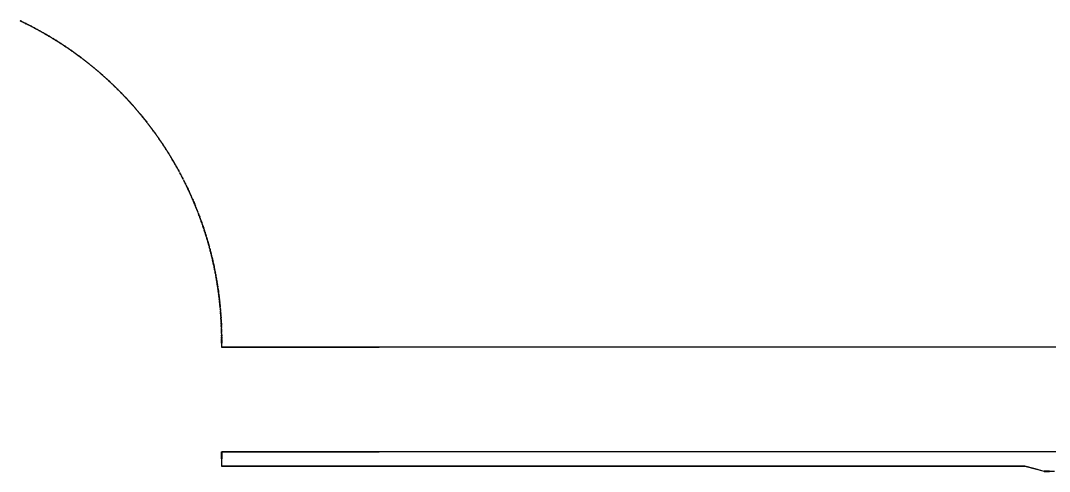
# Model space of a CAD drawing. Header units: metres. Extents: x 2 to 41.4, y 0.9 to 39.
# Drawn here: x 20.169 to 25.089, y 22.504 to 24.661 of the extents above; entities that cross this region are included whole.
import ezdxf

# ---------------------------------------------------------------- set-up
doc = ezdxf.new("R2010")
doc.units = ezdxf.units.M
doc.layers.add('BSA_MATERIAL_SECTION', color=7, linetype='Continuous')

msp = doc.modelspace()

# ---------------------------------------------------------------- linework, layer by layer
at = {"layer": 'BSA_MATERIAL_SECTION'}
for p, q in [((20.1654, 24.6615), (20.1691, 24.6597)), ((20.1687, 24.659), (20.1724, 24.6572)), ((20.1728, 24.6579), (20.1691, 24.6597)), ((20.1724, 24.6572), (20.1761, 24.6554)), ((20.1728, 24.6579), (20.1765, 24.6562)), ((20.1798, 24.6537), (20.1761, 24.6554)), ((20.1802, 24.6544), (20.1765, 24.6562)), ((20.1835, 24.6519), (20.1798, 24.6537)), ((20.1839, 24.6526), (20.1802, 24.6544)), ((20.1835, 24.6519), (20.1872, 24.6501)), ((20.1839, 24.6526), (20.1875, 24.6508)), ((20.1909, 24.6482), (20.1872, 24.6501)), ((20.1875, 24.6508), (20.1912, 24.6489)), ((20.1909, 24.6482), (20.1946, 24.6464)), ((20.1949, 24.6471), (20.1912, 24.6489)), ((20.1982, 24.6446), (20.1946, 24.6464)), ((20.1949, 24.6471), (20.1986, 24.6453)), ((20.1982, 24.6446), (20.2019, 24.6427)), ((20.2022, 24.6434), (20.1986, 24.6453)), ((20.2055, 24.6409), (20.2019, 24.6427)), ((20.2059, 24.6416), (20.2022, 24.6434)), ((20.2055, 24.6409), (20.2092, 24.639)), ((20.2059, 24.6416), (20.2096, 24.6397)), ((20.2092, 24.639), (20.2129, 24.6371)), ((20.2096, 24.6397), (20.2132, 24.6379)), ((20.2165, 24.6353), (20.2129, 24.6371)), ((20.2169, 24.636), (20.2132, 24.6379)), ((20.2202, 24.6334), (20.2165, 24.6353)), ((20.2205, 24.6341), (20.2169, 24.636)), ((20.2202, 24.6334), (20.2238, 24.6315)), ((20.2205, 24.6341), (20.2242, 24.6322)), ((20.2274, 24.6296), (20.2238, 24.6315)), ((20.2278, 24.6303), (20.2242, 24.6322)), ((20.2274, 24.6296), (20.2311, 24.6277)), ((20.2278, 24.6303), (20.2314, 24.6284)), ((20.2347, 24.6257), (20.2311, 24.6277)), ((20.2351, 24.6265), (20.2314, 24.6284)), ((20.2347, 24.6257), (20.2383, 24.6238)), ((20.2351, 24.6265), (20.2387, 24.6245)), ((20.2419, 24.6219), (20.2383, 24.6238)), ((20.2423, 24.6226), (20.2387, 24.6245)), ((20.2419, 24.6219), (20.2455, 24.6199)), ((20.2423, 24.6226), (20.2459, 24.6206)), ((20.2455, 24.6199), (20.2491, 24.618)), ((20.2495, 24.6187), (20.2459, 24.6206)), ((20.2527, 24.616), (20.2491, 24.618)), ((20.2495, 24.6187), (20.2531, 24.6167)), ((20.2563, 24.614), (20.2527, 24.616)), ((20.2567, 24.6147), (20.2531, 24.6167)), ((20.2563, 24.614), (20.2599, 24.6121)), ((20.2567, 24.6147), (20.2603, 24.6128)), ((20.2635, 24.6101), (20.2599, 24.6121)), ((20.2639, 24.6108), (20.2603, 24.6128)), ((20.2635, 24.6101), (20.2671, 24.6081)), ((20.2639, 24.6108), (20.2675, 24.6088)), ((20.2707, 24.606), (20.2671, 24.6081)), ((20.2711, 24.6067), (20.2675, 24.6088)), ((20.2707, 24.606), (20.2742, 24.604)), ((20.2711, 24.6067), (20.2746, 24.6047)), ((20.2742, 24.604), (20.2778, 24.602)), ((20.2782, 24.6027), (20.2746, 24.6047)), ((20.2814, 24.6), (20.2778, 24.602)), ((20.2782, 24.6027), (20.2818, 24.6007)), ((20.2814, 24.6), (20.2849, 24.5979)), ((20.2853, 24.5986), (20.2818, 24.6007)), ((20.2885, 24.5959), (20.2849, 24.5979)), ((20.2853, 24.5986), (20.2889, 24.5966)), ((20.2885, 24.5959), (20.292, 24.5938)), ((20.2924, 24.5945), (20.2889, 24.5966)), ((20.2956, 24.5917), (20.292, 24.5938)), ((20.2924, 24.5945), (20.296, 24.5924)), ((20.2956, 24.5917), (20.2991, 24.5897)), ((20.2995, 24.5903), (20.296, 24.5924)), ((20.3026, 24.5876), (20.2991, 24.5897)), ((20.2995, 24.5903), (20.3031, 24.5883)), ((20.3026, 24.5876), (20.3062, 24.5855)), ((20.3066, 24.5862), (20.3031, 24.5883)), ((20.3097, 24.5834), (20.3062, 24.5855)), ((20.3066, 24.5862), (20.3101, 24.5841)), ((20.3097, 24.5834), (20.3132, 24.5813)), ((20.3136, 24.5819), (20.3101, 24.5841)), ((20.3167, 24.5791), (20.3132, 24.5813)), ((20.3136, 24.5819), (20.3171, 24.5798)), ((20.3202, 24.577), (20.3167, 24.5791)), ((20.3206, 24.5777), (20.3171, 24.5798)), ((20.3202, 24.577), (20.3237, 24.5749)), ((20.3206, 24.5777), (20.3242, 24.5755)), ((20.3237, 24.5749), (20.3272, 24.5727)), ((20.3276, 24.5734), (20.3242, 24.5755)), ((20.3307, 24.5706), (20.3272, 24.5727)), ((20.3276, 24.5734), (20.3311, 24.5712)), ((20.3342, 24.5684), (20.3307, 24.5706)), ((20.3346, 24.5691), (20.3311, 24.5712)), ((20.3342, 24.5684), (20.3377, 24.5662)), ((20.3346, 24.5691), (20.3381, 24.5669)), ((20.3377, 24.5662), (20.3412, 24.564)), ((20.3416, 24.5647), (20.3381, 24.5669)), ((20.3446, 24.5619), (20.3412, 24.564)), ((20.3416, 24.5647), (20.3451, 24.5625)), ((20.3446, 24.5619), (20.3481, 24.5597)), ((20.3485, 24.5603), (20.3451, 24.5625)), ((20.3516, 24.5575), (20.3481, 24.5597)), ((20.3485, 24.5603), (20.352, 24.5581)), ((20.355, 24.5552), (20.3516, 24.5575)), ((20.3554, 24.5559), (20.352, 24.5581)), ((20.355, 24.5552), (20.3585, 24.553)), ((20.3554, 24.5559), (20.3589, 24.5537)), ((20.3585, 24.553), (20.3619, 24.5508)), ((20.3623, 24.5514), (20.3589, 24.5537)), ((20.3653, 24.5485), (20.3619, 24.5508)), ((20.3623, 24.5514), (20.3658, 24.5492)), ((20.3653, 24.5485), (20.3688, 24.5463)), ((20.3692, 24.547), (20.3658, 24.5492)), ((20.3722, 24.544), (20.3688, 24.5463)), ((20.3692, 24.547), (20.3726, 24.5447)), ((20.3722, 24.544), (20.3756, 24.5418)), ((20.3761, 24.5424), (20.3726, 24.5447)), ((20.379, 24.5395), (20.3756, 24.5418)), ((20.3761, 24.5424), (20.3795, 24.5402)), ((20.379, 24.5395), (20.3824, 24.5372)), ((20.3829, 24.5379), (20.3795, 24.5402)), ((20.3859, 24.5349), (20.3824, 24.5372)), ((20.3829, 24.5379), (20.3863, 24.5356)), ((20.3893, 24.5326), (20.3859, 24.5349)), ((20.3897, 24.5333), (20.3863, 24.5356)), ((20.3893, 24.5326), (20.3926, 24.5303)), ((20.3897, 24.5333), (20.3931, 24.531)), ((20.396, 24.528), (20.3926, 24.5303)), ((20.3965, 24.5287), (20.3931, 24.531)), ((20.396, 24.528), (20.3994, 24.5257)), ((20.3965, 24.5287), (20.3999, 24.5263)), ((20.3994, 24.5257), (20.4028, 24.5233)), ((20.4032, 24.524), (20.3999, 24.5263)), ((20.4062, 24.521), (20.4028, 24.5233)), ((20.4032, 24.524), (20.4066, 24.5217)), ((20.4062, 24.521), (20.4095, 24.5187)), ((20.41, 24.5193), (20.4066, 24.5217)), ((20.4129, 24.5163), (20.4095, 24.5187)), ((20.41, 24.5193), (20.4134, 24.517)), ((20.4129, 24.5163), (20.4162, 24.5139)), ((20.4167, 24.5146), (20.4134, 24.517)), ((20.4196, 24.5116), (20.4162, 24.5139)), ((20.4167, 24.5146), (20.4201, 24.5122)), ((20.4229, 24.5092), (20.4196, 24.5116)), ((20.4234, 24.5098), (20.4201, 24.5122)), ((20.4229, 24.5092), (20.4263, 24.5068)), ((20.4234, 24.5098), (20.4267, 24.5075)), ((20.4296, 24.5044), (20.4263, 24.5068)), ((20.4301, 24.5051), (20.4267, 24.5075)), ((20.4296, 24.5044), (20.4329, 24.502)), ((20.4301, 24.5051), (20.4334, 24.5027)), ((20.4362, 24.4996), (20.4329, 24.502)), ((20.4367, 24.5002), (20.4334, 24.5027)), ((20.4362, 24.4996), (20.4396, 24.4972)), ((20.4367, 24.5002), (20.44, 24.4978)), ((20.4429, 24.4947), (20.4396, 24.4972)), ((20.4433, 24.4954), (20.44, 24.4978)), ((20.4429, 24.4947), (20.4462, 24.4923)), ((20.4433, 24.4954), (20.4466, 24.4929)), ((20.4462, 24.4923), (20.4495, 24.4899)), ((20.4499, 24.4905), (20.4466, 24.4929)), ((20.4528, 24.4874), (20.4495, 24.4899)), ((20.4499, 24.4905), (20.4532, 24.488)), ((20.456, 24.4849), (20.4528, 24.4874)), ((20.4565, 24.4856), (20.4532, 24.488)), ((20.456, 24.4849), (20.4593, 24.4825)), ((20.4565, 24.4856), (20.4598, 24.4831)), ((20.4626, 24.48), (20.4593, 24.4825)), ((20.4631, 24.4806), (20.4598, 24.4831)), ((20.4626, 24.48), (20.4659, 24.4775)), ((20.4631, 24.4806), (20.4663, 24.4782)), ((20.4691, 24.475), (20.4659, 24.4775)), ((20.4696, 24.4757), (20.4663, 24.4782)), ((20.4691, 24.475), (20.4724, 24.4725)), ((20.4696, 24.4757), (20.4729, 24.4732)), ((20.4724, 24.4725), (20.4756, 24.47)), ((20.4761, 24.4706), (20.4729, 24.4732)), ((20.4789, 24.4675), (20.4756, 24.47)), ((20.4761, 24.4706), (20.4793, 24.4681)), ((20.4789, 24.4675), (20.4821, 24.465)), ((20.4826, 24.4656), (20.4793, 24.4681)), ((20.4853, 24.4624), (20.4821, 24.465)), ((20.4826, 24.4656), (20.4858, 24.4631)), ((20.4853, 24.4624), (20.4885, 24.4599)), ((20.489, 24.4605), (20.4858, 24.4631)), ((20.4918, 24.4574), (20.4885, 24.4599)), ((20.489, 24.4605), (20.4923, 24.458)), ((20.4918, 24.4574), (20.495, 24.4548)), ((20.4955, 24.4554), (20.4923, 24.458)), ((20.4982, 24.4522), (20.495, 24.4548)), ((20.4955, 24.4554), (20.4987, 24.4529)), ((20.4982, 24.4522), (20.5014, 24.4497)), ((20.5019, 24.4503), (20.4987, 24.4529)), ((20.5046, 24.4471), (20.5014, 24.4497)), ((20.5019, 24.4503), (20.5051, 24.4477)), ((20.5077, 24.4445), (20.5046, 24.4471)), ((20.5082, 24.4451), (20.5051, 24.4477)), ((20.5077, 24.4445), (20.5109, 24.4419)), ((20.5082, 24.4451), (20.5114, 24.4425)), ((20.5109, 24.4419), (20.5141, 24.4393)), ((20.5146, 24.4399), (20.5114, 24.4425)), ((20.5173, 24.4367), (20.5141, 24.4393)), ((20.5146, 24.4399), (20.5178, 24.4373)), ((20.5173, 24.4367), (20.5204, 24.4341)), ((20.5209, 24.4347), (20.5178, 24.4373)), ((20.5236, 24.4314), (20.5204, 24.4341)), ((20.5209, 24.4347), (20.5241, 24.4321)), ((20.5236, 24.4314), (20.5267, 24.4288)), ((20.5272, 24.4294), (20.5241, 24.4321)), ((20.5299, 24.4262), (20.5267, 24.4288)), ((20.5272, 24.4294), (20.5304, 24.4268)), ((20.5299, 24.4262), (20.533, 24.4235)), ((20.5335, 24.4241), (20.5304, 24.4268)), ((20.5361, 24.4209), (20.533, 24.4235)), ((20.5335, 24.4241), (20.5366, 24.4215)), ((20.5361, 24.4209), (20.5392, 24.4182)), ((20.5398, 24.4188), (20.5366, 24.4215)), ((20.5424, 24.4155), (20.5392, 24.4182)), ((20.5398, 24.4188), (20.5429, 24.4161)), ((20.5424, 24.4155), (20.5455, 24.4129)), ((20.546, 24.4135), (20.5429, 24.4161)), ((20.5486, 24.4102), (20.5455, 24.4129)), ((20.546, 24.4135), (20.5491, 24.4108)), ((20.5486, 24.4102), (20.5517, 24.4075)), ((20.5522, 24.4081), (20.5491, 24.4108)), ((20.5548, 24.4048), (20.5517, 24.4075)), ((20.5522, 24.4081), (20.5553, 24.4054)), ((20.5553, 24.4054), (20.5584, 24.4027)), ((20.5548, 24.4048), (20.5578, 24.4021)), ((20.5609, 24.3994), (20.5578, 24.4021)), ((20.5614, 24.4), (20.5584, 24.4027)), ((20.5609, 24.3994), (20.564, 24.3966)), ((20.5645, 24.3972), (20.5614, 24.4)), ((20.567, 24.3939), (20.564, 24.3966)), ((20.5645, 24.3972), (20.5676, 24.3945)), ((20.567, 24.3939), (20.5701, 24.3912)), ((20.5706, 24.3918), (20.5676, 24.3945)), ((20.5732, 24.3884), (20.5701, 24.3912)), ((20.5706, 24.3918), (20.5737, 24.389)), ((20.5732, 24.3884), (20.5762, 24.3857)), ((20.5767, 24.3862), (20.5737, 24.389)), ((20.5792, 24.3829), (20.5762, 24.3857)), ((20.5767, 24.3862), (20.5798, 24.3835)), ((20.5792, 24.3829), (20.5823, 24.3801)), ((20.5798, 24.3835), (20.5828, 24.3807)), ((20.5853, 24.3774), (20.5823, 24.3801)), ((20.5858, 24.3779), (20.5828, 24.3807)), ((20.5853, 24.3774), (20.5883, 24.3746)), ((20.5858, 24.3779), (20.5888, 24.3752)), ((20.5913, 24.3718), (20.5883, 24.3746)), ((20.5918, 24.3724), (20.5888, 24.3752)), ((20.5913, 24.3718), (20.5943, 24.369)), ((20.5948, 24.3696), (20.5918, 24.3724)), ((20.5973, 24.3662), (20.5943, 24.369)), ((20.5948, 24.3696), (20.5978, 24.3668)), ((20.5973, 24.3662), (20.6003, 24.3634)), ((20.6008, 24.3639), (20.5978, 24.3668)), ((20.6033, 24.3606), (20.6003, 24.3634)), ((20.6008, 24.3639), (20.6038, 24.3611)), ((20.6033, 24.3606), (20.6062, 24.3577)), ((20.6038, 24.3611), (20.6068, 24.3583)), ((20.6092, 24.3549), (20.6062, 24.3577)), ((20.6098, 24.3555), (20.6068, 24.3583)), ((20.6092, 24.3549), (20.6122, 24.352)), ((20.6127, 24.3526), (20.6098, 24.3555)), ((20.6151, 24.3492), (20.6122, 24.352)), ((20.6127, 24.3526), (20.6157, 24.3498)), ((20.6151, 24.3492), (20.6181, 24.3463)), ((20.6186, 24.3469), (20.6157, 24.3498)), ((20.621, 24.3435), (20.6181, 24.3463)), ((20.6186, 24.3469), (20.6216, 24.3441)), ((20.621, 24.3435), (20.6239, 24.3406)), ((20.6245, 24.3412), (20.6216, 24.3441)), ((20.6269, 24.3377), (20.6239, 24.3406)), ((20.6245, 24.3412), (20.6274, 24.3383)), ((20.6269, 24.3377), (20.6298, 24.3349)), ((20.6304, 24.3354), (20.6274, 24.3383)), ((20.6327, 24.332), (20.6298, 24.3349)), ((20.6304, 24.3354), (20.6333, 24.3325)), ((20.6327, 24.332), (20.6356, 24.3291)), ((20.6362, 24.3296), (20.6333, 24.3325)), ((20.6385, 24.3262), (20.6356, 24.3291)), ((20.6362, 24.3296), (20.6391, 24.3267)), ((20.6385, 24.3262), (20.6414, 24.3232)), ((20.642, 24.3238), (20.6391, 24.3267)), ((20.6443, 24.3203), (20.6414, 24.3232)), ((20.642, 24.3238), (20.6449, 24.3209)), ((20.6443, 24.3203), (20.6472, 24.3174)), ((20.6477, 24.318), (20.6449, 24.3209)), ((20.65, 24.3145), (20.6472, 24.3174)), ((20.6477, 24.318), (20.6506, 24.315)), ((20.65, 24.3145), (20.6529, 24.3115)), ((20.6506, 24.315), (20.6535, 24.3121)), ((20.6557, 24.3086), (20.6529, 24.3115)), ((20.6563, 24.3091), (20.6535, 24.3121)), ((20.6557, 24.3086), (20.6586, 24.3056)), ((20.6592, 24.3062), (20.6563, 24.3091)), ((20.6614, 24.3027), (20.6586, 24.3056)), ((20.6592, 24.3062), (20.662, 24.3032)), ((20.6614, 24.3027), (20.6643, 24.2997)), ((20.6648, 24.3002), (20.662, 24.3032)), ((20.6671, 24.2967), (20.6643, 24.2997)), ((20.6648, 24.3002), (20.6677, 24.2973)), ((20.6671, 24.2967), (20.6699, 24.2937)), ((20.6705, 24.2943), (20.6677, 24.2973)), ((20.6727, 24.2908), (20.6699, 24.2937)), ((20.6705, 24.2943), (20.6733, 24.2913)), ((20.6727, 24.2908), (20.6755, 24.2878)), ((20.6761, 24.2883), (20.6733, 24.2913)), ((20.6783, 24.2848), (20.6755, 24.2878)), ((20.6761, 24.2883), (20.6789, 24.2853)), ((20.6783, 24.2848), (20.6811, 24.2817)), ((20.6789, 24.2853), (20.6817, 24.2823)), ((20.6839, 24.2787), (20.6811, 24.2817)), ((20.6845, 24.2793), (20.6817, 24.2823)), ((20.6839, 24.2787), (20.6867, 24.2757)), ((20.6873, 24.2762), (20.6845, 24.2793)), ((20.6894, 24.2727), (20.6867, 24.2757)), ((20.6873, 24.2762), (20.69, 24.2732)), ((20.6894, 24.2727), (20.6922, 24.2696)), ((20.6928, 24.2702), (20.69, 24.2732)), ((20.695, 24.2666), (20.6922, 24.2696)), ((20.6928, 24.2702), (20.6956, 24.2671)), ((20.695, 24.2666), (20.6977, 24.2636)), ((20.6983, 24.2641), (20.6956, 24.2671)), ((20.7004, 24.2605), (20.6977, 24.2636)), ((20.6983, 24.2641), (20.701, 24.261)), ((20.7004, 24.2605), (20.7032, 24.2574)), ((20.7038, 24.258), (20.701, 24.261)), ((20.7059, 24.2544), (20.7032, 24.2574)), ((20.7038, 24.258), (20.7065, 24.2549)), ((20.7059, 24.2544), (20.7086, 24.2513)), ((20.7065, 24.2549), (20.7092, 24.2518)), ((20.7113, 24.2482), (20.7086, 24.2513)), ((20.7119, 24.2487), (20.7092, 24.2518)), ((20.7113, 24.2482), (20.714, 24.2451)), ((20.7146, 24.2456), (20.7119, 24.2487)), ((20.7167, 24.242), (20.714, 24.2451)), ((20.7146, 24.2456), (20.7173, 24.2426)), ((20.7167, 24.242), (20.7194, 24.2389)), ((20.72, 24.2394), (20.7173, 24.2426)), ((20.7221, 24.2358), (20.7194, 24.2389)), ((20.72, 24.2394), (20.7227, 24.2363)), ((20.7221, 24.2358), (20.7247, 24.2327)), ((20.7254, 24.2332), (20.7227, 24.2363)), ((20.7274, 24.2296), (20.7247, 24.2327)), ((20.7254, 24.2332), (20.728, 24.2301)), ((20.7274, 24.2296), (20.7301, 24.2264)), ((20.7307, 24.227), (20.728, 24.2301)), ((20.7327, 24.2233), (20.7301, 24.2264)), ((20.7307, 24.227), (20.7333, 24.2238)), ((20.7327, 24.2233), (20.7354, 24.2202)), ((20.7333, 24.2238), (20.736, 24.2207)), ((20.738, 24.217), (20.7354, 24.2202)), ((20.7386, 24.2175), (20.736, 24.2207)), ((20.738, 24.217), (20.7406, 24.2139)), ((20.7386, 24.2175), (20.7412, 24.2144)), ((20.7432, 24.2107), (20.7406, 24.2139)), ((20.7439, 24.2112), (20.7412, 24.2144)), ((20.7432, 24.2107), (20.7458, 24.2075)), ((20.7465, 24.2081), (20.7439, 24.2112)), ((20.7484, 24.2044), (20.7458, 24.2075)), ((20.7465, 24.2081), (20.7491, 24.2049)), ((20.7484, 24.2044), (20.751, 24.2012)), ((20.7517, 24.2017), (20.7491, 24.2049)), ((20.7536, 24.198), (20.751, 24.2012)), ((20.7517, 24.2017), (20.7543, 24.1985)), ((20.7536, 24.198), (20.7562, 24.1948)), ((20.7568, 24.1953), (20.7543, 24.1985)), ((20.7588, 24.1916), (20.7562, 24.1948)), ((20.7568, 24.1953), (20.7594, 24.1921)), ((20.7588, 24.1916), (20.7613, 24.1884)), ((20.762, 24.1889), (20.7594, 24.1921)), ((20.7639, 24.1852), (20.7613, 24.1884)), ((20.762, 24.1889), (20.7645, 24.1857)), ((20.7639, 24.1852), (20.7664, 24.182)), ((20.7671, 24.1825), (20.7645, 24.1857)), ((20.769, 24.1788), (20.7664, 24.182)), ((20.7671, 24.1825), (20.7696, 24.1793)), ((20.769, 24.1788), (20.7715, 24.1755)), ((20.7696, 24.1793), (20.7721, 24.176)), ((20.774, 24.1723), (20.7715, 24.1755)), ((20.7747, 24.1728), (20.7721, 24.176)), ((20.774, 24.1723), (20.7766, 24.1691)), ((20.7772, 24.1696), (20.7747, 24.1728)), ((20.7791, 24.1658), (20.7766, 24.1691)), ((20.7772, 24.1696), (20.7797, 24.1663)), ((20.7791, 24.1658), (20.7816, 24.1626)), ((20.7822, 24.163), (20.7797, 24.1663)), ((20.7841, 24.1593), (20.7816, 24.1626)), ((20.7822, 24.163), (20.7847, 24.1598)), ((20.7841, 24.1593), (20.7865, 24.156)), ((20.7872, 24.1565), (20.7847, 24.1598)), ((20.789, 24.1528), (20.7865, 24.156)), ((20.7872, 24.1565), (20.7897, 24.1533)), ((20.789, 24.1528), (20.7915, 24.1495)), ((20.7921, 24.15), (20.7897, 24.1533)), ((20.794, 24.1462), (20.7915, 24.1495)), ((20.7921, 24.15), (20.7946, 24.1467)), ((20.794, 24.1462), (20.7964, 24.1429)), ((20.7946, 24.1467), (20.797, 24.1434)), ((20.7988, 24.1396), (20.7964, 24.1429)), ((20.7995, 24.1401), (20.797, 24.1434)), ((20.7988, 24.1396), (20.8013, 24.1363)), ((20.8019, 24.1368), (20.7995, 24.1401)), ((20.8037, 24.133), (20.8013, 24.1363)), ((20.8019, 24.1368), (20.8044, 24.1335)), ((20.8037, 24.133), (20.8061, 24.1297)), ((20.8044, 24.1335), (20.8068, 24.1302)), ((20.8085, 24.1264), (20.8061, 24.1297)), ((20.8092, 24.1269), (20.8068, 24.1302)), ((20.8085, 24.1264), (20.8109, 24.1231)), ((20.8116, 24.1235), (20.8092, 24.1269)), ((20.8133, 24.1197), (20.8109, 24.1231)), ((20.8116, 24.1235), (20.814, 24.1202)), ((20.8133, 24.1197), (20.8157, 24.1164)), ((20.814, 24.1202), (20.8164, 24.1169)), ((20.8181, 24.113), (20.8157, 24.1164)), ((20.8188, 24.1135), (20.8164, 24.1169)), ((20.8181, 24.113), (20.8205, 24.1097)), ((20.8211, 24.1102), (20.8188, 24.1135)), ((20.8211, 24.1102), (20.8235, 24.1068)), ((20.8229, 24.1063), (20.8205, 24.1097)), ((20.8229, 24.1063), (20.8252, 24.103)), ((20.8259, 24.1034), (20.8235, 24.1068)), ((20.8276, 24.0996), (20.8252, 24.103)), ((20.8259, 24.1034), (20.8282, 24.1001)), ((20.8276, 24.0996), (20.8299, 24.0962)), ((20.8306, 24.0967), (20.8282, 24.1001)), ((20.8322, 24.0929), (20.8299, 24.0962)), ((20.8306, 24.0967), (20.8329, 24.0933)), ((20.8322, 24.0929), (20.8345, 24.0895)), ((20.8352, 24.0899), (20.8329, 24.0933)), ((20.8369, 24.0861), (20.8345, 24.0895)), ((20.8352, 24.0899), (20.8375, 24.0866)), ((20.8369, 24.0861), (20.8392, 24.0827)), ((20.8375, 24.0866), (20.8398, 24.0832)), ((20.8415, 24.0793), (20.8392, 24.0827)), ((20.8421, 24.0798), (20.8398, 24.0832)), ((20.8415, 24.0793), (20.8438, 24.0759)), ((20.8444, 24.0763), (20.8421, 24.0798)), ((20.846, 24.0725), (20.8438, 24.0759)), ((20.8444, 24.0763), (20.8467, 24.0729)), ((20.846, 24.0725), (20.8483, 24.0691)), ((20.849, 24.0695), (20.8467, 24.0729)), ((20.8506, 24.0657), (20.8483, 24.0691)), ((20.849, 24.0695), (20.8512, 24.0661)), ((20.8506, 24.0657), (20.8528, 24.0622)), ((20.8535, 24.0627), (20.8512, 24.0661)), ((20.8551, 24.0588), (20.8528, 24.0622)), ((20.8535, 24.0627), (20.8558, 24.0592)), ((20.8573, 24.0554), (20.8551, 24.0588)), ((20.858, 24.0558), (20.8558, 24.0592)), ((20.8573, 24.0554), (20.8596, 24.0519)), ((20.858, 24.0558), (20.8602, 24.0524)), ((20.8596, 24.0519), (20.8618, 24.0485)), ((20.8625, 24.0489), (20.8602, 24.0524)), ((20.864, 24.045), (20.8618, 24.0485)), ((20.8625, 24.0489), (20.8647, 24.0454)), ((20.8662, 24.0416), (20.864, 24.045)), ((20.8669, 24.042), (20.8647, 24.0454)), ((20.8662, 24.0416), (20.8684, 24.0381)), ((20.8669, 24.042), (20.8691, 24.0385)), ((20.8684, 24.0381), (20.8706, 24.0346)), ((20.8713, 24.035), (20.8691, 24.0385)), ((20.8728, 24.0311), (20.8706, 24.0346)), ((20.8713, 24.035), (20.8735, 24.0316)), ((20.8728, 24.0311), (20.8749, 24.0277)), ((20.8756, 24.0281), (20.8735, 24.0316)), ((20.8771, 24.0242), (20.8749, 24.0277)), ((20.8756, 24.0281), (20.8778, 24.0246)), ((20.8793, 24.0207), (20.8771, 24.0242)), ((20.8799, 24.0211), (20.8778, 24.0246)), ((20.8793, 24.0207), (20.8814, 24.0172)), ((20.8799, 24.0211), (20.8821, 24.0176)), ((20.8814, 24.0172), (20.8835, 24.0137)), ((20.8842, 24.0141), (20.8821, 24.0176)), ((20.8857, 24.0102), (20.8835, 24.0137)), ((20.8842, 24.0141), (20.8864, 24.0106)), ((20.8857, 24.0102), (20.8878, 24.0067)), ((20.8864, 24.0106), (20.8885, 24.0071)), ((20.8899, 24.0032), (20.8878, 24.0067)), ((20.8906, 24.0036), (20.8885, 24.0071)), ((20.8899, 24.0032), (20.892, 23.9996)), ((20.8927, 24), (20.8906, 24.0036)), ((20.8941, 23.9961), (20.892, 23.9996)), ((20.8927, 24), (20.8948, 23.9965)), ((20.8962, 23.9926), (20.8941, 23.9961)), ((20.8969, 23.993), (20.8948, 23.9965)), ((20.8962, 23.9926), (20.8983, 23.989)), ((20.8969, 23.993), (20.899, 23.9894)), ((20.9004, 23.9855), (20.8983, 23.989)), ((20.901, 23.9859), (20.899, 23.9894)), ((20.9004, 23.9855), (20.9024, 23.9819)), ((20.901, 23.9859), (20.9031, 23.9823)), ((20.9024, 23.9819), (20.9045, 23.9784)), ((20.9031, 23.9823), (20.9052, 23.9788)), ((20.9065, 23.9748), (20.9045, 23.9784)), ((20.9072, 23.9752), (20.9052, 23.9788)), ((20.9085, 23.9713), (20.9065, 23.9748)), ((20.9092, 23.9717), (20.9072, 23.9752)), ((20.9085, 23.9713), (20.9106, 23.9677)), ((20.9092, 23.9717), (20.9113, 23.9681)), ((20.9106, 23.9677), (20.9126, 23.9641)), ((20.9133, 23.9645), (20.9113, 23.9681)), ((20.9146, 23.9605), (20.9126, 23.9641)), ((20.9133, 23.9645), (20.9153, 23.9609)), ((20.9146, 23.9605), (20.9166, 23.957)), ((20.9173, 23.9574), (20.9153, 23.9609)), ((20.9186, 23.9534), (20.9166, 23.957)), ((20.9173, 23.9574), (20.9193, 23.9538)), ((20.9206, 23.9498), (20.9186, 23.9534)), ((20.9213, 23.9502), (20.9193, 23.9538)), ((20.9206, 23.9498), (20.9226, 23.9462)), ((20.9213, 23.9502), (20.9233, 23.9466)), ((20.9226, 23.9462), (20.9245, 23.9426)), ((20.9233, 23.9466), (20.9252, 23.943)), ((20.9265, 23.939), (20.9245, 23.9426)), ((20.9272, 23.9394), (20.9252, 23.943)), ((20.9284, 23.9354), (20.9265, 23.939)), ((20.9291, 23.9357), (20.9272, 23.9394)), ((20.9284, 23.9354), (20.9304, 23.9318)), ((20.9291, 23.9357), (20.9311, 23.9321)), ((20.9304, 23.9318), (20.9323, 23.9281)), ((20.933, 23.9285), (20.9311, 23.9321)), ((20.9342, 23.9245), (20.9323, 23.9281)), ((20.933, 23.9285), (20.9349, 23.9249)), ((20.9361, 23.9209), (20.9342, 23.9245)), ((20.9368, 23.9213), (20.9349, 23.9249)), ((20.9361, 23.9209), (20.938, 23.9172)), ((20.9368, 23.9213), (20.9387, 23.9176)), ((20.938, 23.9172), (20.9399, 23.9136)), ((20.9406, 23.914), (20.9387, 23.9176)), ((20.9418, 23.91), (20.9399, 23.9136)), ((20.9406, 23.914), (20.9425, 23.9103)), ((20.9418, 23.91), (20.9437, 23.9063)), ((20.9425, 23.9103), (20.9444, 23.9067)), ((20.9456, 23.9027), (20.9437, 23.9063)), ((20.9463, 23.903), (20.9444, 23.9067)), ((20.9474, 23.899), (20.9456, 23.9027)), ((20.9481, 23.8994), (20.9463, 23.903)), ((20.9474, 23.899), (20.9493, 23.8953)), ((20.9481, 23.8994), (20.95, 23.8957)), ((20.9493, 23.8953), (20.9511, 23.8917)), ((20.95, 23.8957), (20.9518, 23.892)), ((20.953, 23.888), (20.9511, 23.8917)), ((20.9537, 23.8884), (20.9518, 23.892)), ((20.9548, 23.8843), (20.953, 23.888)), ((20.9555, 23.8847), (20.9537, 23.8884)), ((20.9548, 23.8843), (20.9566, 23.8807)), ((20.9555, 23.8847), (20.9573, 23.881)), ((20.9584, 23.877), (20.9566, 23.8807)), ((20.9591, 23.8773), (20.9573, 23.881)), ((20.9584, 23.877), (20.9602, 23.8733)), ((20.9591, 23.8773), (20.9609, 23.8736)), ((20.9602, 23.8733), (20.962, 23.8696)), ((20.9627, 23.8699), (20.9609, 23.8736)), ((20.9638, 23.8659), (20.962, 23.8696)), ((20.9627, 23.8699), (20.9645, 23.8662)), ((20.9655, 23.8622), (20.9638, 23.8659)), ((20.9663, 23.8625), (20.9645, 23.8662)), ((20.9655, 23.8622), (20.9673, 23.8585)), ((20.9663, 23.8625), (20.968, 23.8588)), ((20.9673, 23.8585), (20.969, 23.8548)), ((20.968, 23.8588), (20.9698, 23.8551)), ((20.9708, 23.8511), (20.969, 23.8548)), ((20.9715, 23.8514), (20.9698, 23.8551)), ((20.9708, 23.8511), (20.9725, 23.8473)), ((20.9733, 23.8477), (20.9715, 23.8514)), ((20.9743, 23.8436), (20.9725, 23.8473)), ((20.9733, 23.8477), (20.975, 23.844)), ((20.9743, 23.8436), (20.976, 23.8399)), ((20.975, 23.844), (20.9767, 23.8402)), ((20.9777, 23.8362), (20.976, 23.8399)), ((20.9784, 23.8365), (20.9767, 23.8402)), ((20.9777, 23.8362), (20.9794, 23.8324)), ((20.9801, 23.8327), (20.9784, 23.8365)), ((20.9811, 23.8287), (20.9794, 23.8324)), ((20.9801, 23.8327), (20.9818, 23.829)), ((20.9827, 23.8249), (20.9811, 23.8287)), ((20.9835, 23.8253), (20.9818, 23.829)), ((20.9827, 23.8249), (20.9844, 23.8212)), ((20.9835, 23.8253), (20.9852, 23.8215)), ((20.9844, 23.8212), (20.9861, 23.8174)), ((20.9852, 23.8215), (20.9868, 23.8178)), ((20.9877, 23.8137), (20.9861, 23.8174)), ((20.9885, 23.814), (20.9868, 23.8178)), ((20.9877, 23.8137), (20.9894, 23.8099)), ((20.9901, 23.8102), (20.9885, 23.814)), ((20.991, 23.8062), (20.9894, 23.8099)), ((20.9901, 23.8102), (20.9917, 23.8065)), ((20.9926, 23.8024), (20.991, 23.8062)), ((20.9917, 23.8065), (20.9934, 23.8027)), ((20.9926, 23.8024), (20.9943, 23.7986)), ((20.995, 23.7989), (20.9934, 23.8027)), ((20.9943, 23.7986), (20.9959, 23.7948)), ((20.9966, 23.7952), (20.995, 23.7989)), ((20.9975, 23.7911), (20.9959, 23.7948)), ((20.9966, 23.7952), (20.9982, 23.7914)), ((20.9975, 23.7911), (20.999, 23.7873)), ((20.9998, 23.7876), (20.9982, 23.7914)), ((21.0006, 23.7835), (20.999, 23.7873)), ((20.9998, 23.7876), (21.0014, 23.7838)), ((21.0022, 23.7797), (21.0006, 23.7835)), ((21.0029, 23.78), (21.0014, 23.7838)), ((21.0022, 23.7797), (21.0038, 23.7759)), ((21.0029, 23.78), (21.0045, 23.7762)), ((21.0053, 23.7721), (21.0038, 23.7759)), ((21.006, 23.7724), (21.0045, 23.7762)), ((21.0053, 23.7721), (21.0069, 23.7683)), ((21.006, 23.7724), (21.0076, 23.7686)), ((21.0084, 23.7645), (21.0069, 23.7683)), ((21.0076, 23.7686), (21.0091, 23.7648)), ((21.0084, 23.7645), (21.0099, 23.7607)), ((21.0107, 23.761), (21.0091, 23.7648)), ((21.0099, 23.7607), (21.0114, 23.7569)), ((21.0122, 23.7572), (21.0107, 23.761)), ((21.0129, 23.7531), (21.0114, 23.7569)), ((21.0122, 23.7572), (21.0137, 23.7534)), ((21.0129, 23.7531), (21.0144, 23.7492)), ((21.0152, 23.7495), (21.0137, 23.7534)), ((21.0159, 23.7454), (21.0144, 23.7492)), ((21.0152, 23.7495), (21.0167, 23.7457)), ((21.0174, 23.7416), (21.0159, 23.7454)), ((21.0181, 23.7419), (21.0167, 23.7457)), ((21.0174, 23.7416), (21.0189, 23.7378)), ((21.0181, 23.7419), (21.0196, 23.738)), ((21.0189, 23.7378), (21.0203, 23.7339)), ((21.0211, 23.7342), (21.0196, 23.738)), ((21.0218, 23.7301), (21.0203, 23.7339)), ((21.0211, 23.7342), (21.0225, 23.7304)), ((21.0232, 23.7262), (21.0218, 23.7301)), ((21.024, 23.7265), (21.0225, 23.7304)), ((21.0232, 23.7262), (21.0246, 23.7224)), ((21.024, 23.7265), (21.0254, 23.7227)), ((21.0246, 23.7224), (21.0261, 23.7185)), ((21.0268, 23.7188), (21.0254, 23.7227)), ((21.0275, 23.7147), (21.0261, 23.7185)), ((21.0268, 23.7188), (21.0282, 23.715)), ((21.0275, 23.7147), (21.0289, 23.7108)), ((21.0282, 23.715), (21.0296, 23.7111)), ((21.0303, 23.707), (21.0289, 23.7108)), ((21.031, 23.7073), (21.0296, 23.7111)), ((21.0303, 23.707), (21.0317, 23.7031)), ((21.0324, 23.7034), (21.031, 23.7073)), ((21.033, 23.6993), (21.0317, 23.7031)), ((21.0324, 23.7034), (21.0338, 23.6995)), ((21.0344, 23.6954), (21.033, 23.6993)), ((21.0338, 23.6995), (21.0351, 23.6956)), ((21.0344, 23.6954), (21.0358, 23.6915)), ((21.0365, 23.6918), (21.0351, 23.6956)), ((21.0358, 23.6915), (21.0371, 23.6876)), ((21.0378, 23.6879), (21.0365, 23.6918)), ((21.0384, 23.6838), (21.0371, 23.6876)), ((21.0378, 23.6879), (21.0392, 23.684)), ((21.0384, 23.6838), (21.0398, 23.6799)), ((21.0405, 23.6801), (21.0392, 23.684)), ((21.0411, 23.676), (21.0398, 23.6799)), ((21.0405, 23.6801), (21.0418, 23.6762)), ((21.0411, 23.676), (21.0424, 23.6721)), ((21.0431, 23.6723), (21.0418, 23.6762)), ((21.0437, 23.6682), (21.0424, 23.6721)), ((21.0431, 23.6723), (21.0444, 23.6685)), ((21.045, 23.6643), (21.0437, 23.6682)), ((21.0457, 23.6646), (21.0444, 23.6685)), ((21.045, 23.6643), (21.0463, 23.6604)), ((21.0457, 23.6646), (21.047, 23.6607)), ((21.0463, 23.6604), (21.0475, 23.6565)), ((21.047, 23.6607), (21.0483, 23.6568)), ((21.0488, 23.6526), (21.0475, 23.6565)), ((21.0496, 23.6528), (21.0483, 23.6568)), ((21.05, 23.6487), (21.0488, 23.6526)), ((21.0508, 23.6489), (21.0496, 23.6528)), ((21.05, 23.6487), (21.0513, 23.6448)), ((21.0508, 23.6489), (21.052, 23.645)), ((21.0513, 23.6448), (21.0525, 23.6409)), ((21.0533, 23.6411), (21.052, 23.645)), ((21.0537, 23.637), (21.0525, 23.6409)), ((21.0533, 23.6411), (21.0545, 23.6372)), ((21.0537, 23.637), (21.0549, 23.633)), ((21.0545, 23.6372), (21.0557, 23.6333)), ((21.0562, 23.6291), (21.0549, 23.633)), ((21.0569, 23.6293), (21.0557, 23.6333)), ((21.0573, 23.6252), (21.0562, 23.6291)), ((21.0581, 23.6254), (21.0569, 23.6293)), ((21.0573, 23.6252), (21.0585, 23.6213)), ((21.0581, 23.6254), (21.0593, 23.6215)), ((21.0585, 23.6213), (21.0597, 23.6173)), ((21.0605, 23.6176), (21.0593, 23.6215)), ((21.0609, 23.6134), (21.0597, 23.6173)), ((21.0605, 23.6176), (21.0616, 23.6136)), ((21.062, 23.6095), (21.0609, 23.6134)), ((21.0628, 23.6097), (21.0616, 23.6136)), ((21.062, 23.6095), (21.0632, 23.6055)), ((21.0628, 23.6097), (21.064, 23.6057)), ((21.0632, 23.6055), (21.0643, 23.6016)), ((21.0651, 23.6018), (21.064, 23.6057)), ((21.0654, 23.5976), (21.0643, 23.6016)), ((21.0651, 23.6018), (21.0662, 23.5978)), ((21.0654, 23.5976), (21.0666, 23.5937)), ((21.0673, 23.5939), (21.0662, 23.5978)), ((21.0677, 23.5897), (21.0666, 23.5937)), ((21.0673, 23.5939), (21.0684, 23.5899)), ((21.0677, 23.5897), (21.0688, 23.5858)), ((21.0695, 23.586), (21.0684, 23.5899)), ((21.0699, 23.5818), (21.0688, 23.5858)), ((21.0695, 23.586), (21.0706, 23.582)), ((21.0699, 23.5818), (21.0709, 23.5779)), ((21.0706, 23.582), (21.0717, 23.5781)), ((21.072, 23.5739), (21.0709, 23.5779)), ((21.0728, 23.5741), (21.0717, 23.5781)), ((21.0731, 23.5699), (21.072, 23.5739)), ((21.0738, 23.5701), (21.0728, 23.5741)), ((21.0731, 23.5699), (21.0741, 23.566)), ((21.0738, 23.5701), (21.0749, 23.5662)), ((21.0741, 23.566), (21.0752, 23.562)), ((21.0749, 23.5662), (21.0759, 23.5622)), ((21.0762, 23.558), (21.0752, 23.562)), ((21.077, 23.5582), (21.0759, 23.5622)), ((21.0772, 23.5541), (21.0762, 23.558)), ((21.078, 23.5543), (21.077, 23.5582)), ((21.0772, 23.5541), (21.0782, 23.5501)), ((21.078, 23.5543), (21.079, 23.5503)), ((21.0792, 23.5461), (21.0782, 23.5501)), ((21.08, 23.5463), (21.079, 23.5503)), ((21.0792, 23.5461), (21.0802, 23.5421)), ((21.08, 23.5463), (21.081, 23.5423)), ((21.0802, 23.5421), (21.0812, 23.5381)), ((21.081, 23.5423), (21.082, 23.5383)), ((21.0822, 23.5341), (21.0812, 23.5381)), ((21.083, 23.5343), (21.082, 23.5383)), ((21.0831, 23.5302), (21.0822, 23.5341)), ((21.0839, 23.5303), (21.083, 23.5343)), ((21.0831, 23.5302), (21.0841, 23.5262)), ((21.0839, 23.5303), (21.0849, 23.5264)), ((21.085, 23.5222), (21.0841, 23.5262)), ((21.0858, 23.5224), (21.0849, 23.5264)), ((21.085, 23.5222), (21.086, 23.5182)), ((21.0858, 23.5224), (21.0868, 23.5184)), ((21.086, 23.5182), (21.0869, 23.5142)), ((21.0877, 23.5144), (21.0868, 23.5184)), ((21.0878, 23.5102), (21.0869, 23.5142)), ((21.0877, 23.5144), (21.0886, 23.5104)), ((21.0887, 23.5062), (21.0878, 23.5102)), ((21.0886, 23.5104), (21.0895, 23.5064)), ((21.0887, 23.5062), (21.0896, 23.5022)), ((21.0904, 23.5024), (21.0895, 23.5064)), ((21.0896, 23.5022), (21.0905, 23.4982)), ((21.0913, 23.4983), (21.0904, 23.5024)), ((21.0914, 23.4942), (21.0905, 23.4982)), ((21.0913, 23.4983), (21.0922, 23.4943)), ((21.0922, 23.4901), (21.0914, 23.4942)), ((21.093, 23.4903), (21.0922, 23.4943)), ((21.0922, 23.4901), (21.0931, 23.4861)), ((21.093, 23.4903), (21.0939, 23.4863)), ((21.0931, 23.4861), (21.0939, 23.4821)), ((21.0939, 23.4863), (21.0947, 23.4823)), ((21.0948, 23.4781), (21.0939, 23.4821)), ((21.0956, 23.4783), (21.0947, 23.4823)), ((21.0948, 23.4781), (21.0956, 23.4741)), ((21.0964, 23.4742), (21.0956, 23.4783)), ((21.0964, 23.4701), (21.0956, 23.4741)), ((21.0964, 23.4742), (21.0972, 23.4702)), ((21.098, 23.4662), (21.0972, 23.4702)), ((21.0972, 23.466), (21.0964, 23.4701)), ((21.0972, 23.466), (21.098, 23.462)), ((21.098, 23.4662), (21.0988, 23.4622)), ((21.098, 23.462), (21.0988, 23.458)), ((21.0996, 23.4581), (21.0988, 23.4622)), ((21.0996, 23.454), (21.0988, 23.458)), ((21.0996, 23.4581), (21.1004, 23.4541)), ((21.1004, 23.4499), (21.0996, 23.454)), ((21.1012, 23.4501), (21.1004, 23.4541)), ((21.1004, 23.4499), (21.1011, 23.4459)), ((21.1011, 23.4459), (21.1019, 23.4419)), ((21.1012, 23.4501), (21.1019, 23.446)), ((21.1019, 23.446), (21.1027, 23.442)), ((21.1026, 23.4378), (21.1019, 23.4419)), ((21.1026, 23.4378), (21.1033, 23.4338)), ((21.1034, 23.438), (21.1027, 23.442)), ((21.1041, 23.4298), (21.1033, 23.4338)), ((21.1041, 23.4339), (21.1034, 23.438)), ((21.1041, 23.4339), (21.1049, 23.4299)), ((21.1041, 23.4298), (21.1048, 23.4257)), ((21.1055, 23.4217), (21.1048, 23.4257)), ((21.1049, 23.4299), (21.1056, 23.4258)), ((21.1055, 23.4217), (21.1062, 23.4176)), ((21.1063, 23.4218), (21.1056, 23.4258)), ((21.107, 23.4178), (21.1063, 23.4218)), ((21.1069, 23.4136), (21.1062, 23.4176)), ((21.1069, 23.4136), (21.1075, 23.4095)), ((21.107, 23.4178), (21.1076, 23.4137)), ((21.1082, 23.4055), (21.1075, 23.4095)), ((21.1076, 23.4137), (21.1083, 23.4097)), ((21.1082, 23.4055), (21.1088, 23.4014)), ((21.109, 23.4056), (21.1083, 23.4097)), ((21.1095, 23.3974), (21.1088, 23.4014)), ((21.1096, 23.4016), (21.109, 23.4056)), ((21.1095, 23.3974), (21.1101, 23.3933)), ((21.1096, 23.4016), (21.1103, 23.3975)), ((21.1107, 23.3893), (21.1101, 23.3933)), ((21.1109, 23.3934), (21.1103, 23.3975)), ((21.1107, 23.3893), (21.1113, 23.3852)), ((21.1109, 23.3934), (21.1115, 23.3894)), ((21.1119, 23.3811), (21.1113, 23.3852)), ((21.1115, 23.3894), (21.1121, 23.3853)), ((21.1119, 23.3811), (21.1125, 23.3771)), ((21.1127, 23.3813), (21.1121, 23.3853)), ((21.1131, 23.373), (21.1125, 23.3771)), ((21.1133, 23.3772), (21.1127, 23.3813)), ((21.1131, 23.373), (21.1137, 23.369)), ((21.1133, 23.3772), (21.1139, 23.3731)), ((21.1145, 23.3691), (21.1139, 23.3731)), ((21.1142, 23.3649), (21.1137, 23.369)), ((21.1142, 23.3649), (21.1148, 23.3608)), ((21.1145, 23.3691), (21.115, 23.365)), ((21.1153, 23.3568), (21.1148, 23.3608)), ((21.115, 23.365), (21.1156, 23.3609)), ((21.1153, 23.3568), (21.1159, 23.3527)), ((21.1161, 23.3569), (21.1156, 23.3609)), ((21.1164, 23.3486), (21.1159, 23.3527)), ((21.1167, 23.3528), (21.1161, 23.3569)), ((21.1164, 23.3486), (21.1169, 23.3446)), ((21.1167, 23.3528), (21.1172, 23.3487)), ((21.1174, 23.3405), (21.1169, 23.3446)), ((21.1177, 23.3447), (21.1172, 23.3487)), ((21.1174, 23.3405), (21.1179, 23.3364)), ((21.1177, 23.3447), (21.1182, 23.3406)), ((21.1184, 23.3323), (21.1179, 23.3364)), ((21.1187, 23.3365), (21.1182, 23.3406)), ((21.1184, 23.3323), (21.1189, 23.3283)), ((21.1187, 23.3365), (21.1192, 23.3324)), ((21.1193, 23.3242), (21.1189, 23.3283)), ((21.1192, 23.3324), (21.1196, 23.3283)), ((21.1193, 23.3242), (21.1198, 23.3201)), ((21.1201, 23.3243), (21.1196, 23.3283)), ((21.1201, 23.3243), (21.1206, 23.3202)), ((21.1202, 23.316), (21.1198, 23.3201)), ((21.1202, 23.316), (21.1206, 23.3119)), ((21.121, 23.3161), (21.1206, 23.3202)), ((21.1211, 23.3079), (21.1206, 23.3119)), ((21.121, 23.3161), (21.1214, 23.312)), ((21.1211, 23.3079), (21.1215, 23.3038)), ((21.1219, 23.3079), (21.1214, 23.312)), ((21.1219, 23.2997), (21.1215, 23.3038)), ((21.1223, 23.3039), (21.1219, 23.3079)), ((21.1219, 23.2997), (21.1223, 23.2956)), ((21.1223, 23.3039), (21.1227, 23.2998)), ((21.1227, 23.2915), (21.1223, 23.2956)), ((21.1231, 23.2957), (21.1227, 23.2998)), ((21.123, 23.2874), (21.1227, 23.2915)), ((21.123, 23.2874), (21.1234, 23.2834)), ((21.1231, 23.2957), (21.1235, 23.2916)), ((21.1234, 23.2834), (21.1238, 23.2793)), ((21.1238, 23.2875), (21.1235, 23.2916)), ((21.1238, 23.2875), (21.1242, 23.2834)), ((21.1241, 23.2752), (21.1238, 23.2793)), ((21.1241, 23.2752), (21.1244, 23.2711)), ((21.1246, 23.2793), (21.1242, 23.2834)), ((21.1246, 23.2793), (21.1249, 23.2752)), ((21.1249, 23.2752), (21.1252, 23.2711)), ((21.1248, 23.267), (21.1244, 23.2711)), ((21.1248, 23.267), (21.1251, 23.2629)), ((21.1254, 23.2588), (21.1251, 23.2629)), ((21.1256, 23.2671), (21.1252, 23.2711)), ((21.1254, 23.2588), (21.1257, 23.2547)), ((21.1259, 23.263), (21.1256, 23.2671)), ((21.126, 23.2506), (21.1257, 23.2547)), ((21.1259, 23.263), (21.1262, 23.2589)), ((21.1262, 23.2465), (21.126, 23.2506)), ((21.1265, 23.2548), (21.1262, 23.2589)), ((21.1262, 23.2465), (21.1265, 23.2424)), ((21.1265, 23.2548), (21.1268, 23.2507)), ((21.1265, 23.2424), (21.1267, 23.2383)), ((21.127, 23.2342), (21.1267, 23.2383)), ((21.1268, 23.2507), (21.127, 23.2466)), ((21.1273, 23.2425), (21.127, 23.2466)), ((21.127, 23.2342), (21.1272, 23.2301)), ((21.1275, 23.2261), (21.1272, 23.2301)), ((21.1273, 23.2425), (21.1275, 23.2384)), ((21.1278, 23.2343), (21.1275, 23.2384)), ((21.1275, 23.2261), (21.1277, 23.222)), ((21.128, 23.2302), (21.1278, 23.2343)), ((21.128, 23.2302), (21.1283, 23.2261)), ((21.1285, 23.222), (21.1283, 23.2261)), ((21.1279, 23.2179), (21.1277, 23.222)), ((21.1279, 23.2179), (21.1281, 23.2138)), ((21.1283, 23.2097), (21.1281, 23.2138)), ((21.1283, 23.2097), (21.1284, 23.2056)), ((21.1286, 23.2015), (21.1284, 23.2056)), ((21.1285, 23.222), (21.1287, 23.2179)), ((21.1286, 23.2015), (21.1287, 23.1974)), ((21.1289, 23.2138), (21.1287, 23.2179)), ((21.1289, 23.1933), (21.1287, 23.1974)), ((21.1289, 23.2138), (21.1291, 23.2097)), ((21.1289, 23.1933), (21.129, 23.1892)), ((21.1291, 23.1851), (21.129, 23.1892)), ((21.1291, 23.2097), (21.1292, 23.2056)), ((21.1291, 23.1851), (21.1293, 23.181)), ((21.1294, 23.2015), (21.1292, 23.2056)), ((21.1294, 23.1769), (21.1293, 23.181)), ((21.1294, 23.2015), (21.1295, 23.1974)), ((21.1294, 23.1769), (21.1295, 23.1727)), ((21.1297, 23.1933), (21.1295, 23.1974)), ((21.1297, 23.1933), (21.1298, 23.1892)), ((21.1299, 23.1851), (21.1298, 23.1892)), ((21.1301, 23.181), (21.1299, 23.1851)), ((21.1301, 23.181), (21.1302, 23.1769)), ((21.1303, 23.1728), (21.1302, 23.1769)), ((21.1295, 23.1686), (21.1295, 23.1727)), ((21.1296, 23.1645), (21.1295, 23.1686)), ((21.1296, 23.1645), (21.1297, 23.1604)), ((21.1297, 23.1604), (21.1297, 23.1563)), ((21.1298, 23.1522), (21.1297, 23.1563)), ((21.1298, 23.1522), (21.1298, 23.1481)), ((21.1298, 23.144), (21.1298, 23.1481)), ((21.1298, 23.144), (21.1299, 23.1399)), ((21.1299, 23.1358), (21.1299, 23.1399)), ((21.1299, 23.1358), (21.1303, 23.1358)), ((21.1299, 23.1358), (21.1303, 23.1358)), ((21.1299, 23.1171), (21.1299, 23.1358)), ((21.1303, 23.1728), (21.1303, 23.1687)), ((21.1304, 23.1646), (21.1303, 23.1687)), ((21.1307, 23.1358), (21.1303, 23.1358)), ((21.1307, 23.1358), (21.1303, 23.1358)), ((21.1304, 23.1646), (21.1305, 23.1605)), ((21.1305, 23.1563), (21.1305, 23.1605)), ((21.1305, 23.1563), (21.1306, 23.1522)), ((21.1306, 23.1481), (21.1306, 23.1522)), ((21.1306, 23.1481), (21.1306, 23.144)), ((21.1306, 23.144), (21.1307, 23.1399)), ((21.1307, 23.1358), (21.1307, 23.1399)), ((21.1307, 23.1358), (21.1307, 23.1175)), ((21.1299, 23.1171), (21.1299, 23.0983)), ((21.1299, 23.0983), (21.1549, 23.0983)), ((21.1307, 23.0991), (21.1307, 23.1175)), ((21.1553, 23.0991), (21.1307, 23.0991)), ((21.1799, 23.0983), (21.1549, 23.0983)), ((21.1553, 23.0991), (21.1799, 23.0991)), ((21.1799, 23.0987), (21.1799, 23.0991)), ((21.1799, 23.0987), (21.1799, 23.0991)), ((21.2049, 23.0991), (21.1799, 23.0991)), ((21.1799, 23.0987), (21.1799, 23.0983)), ((21.1799, 23.0987), (21.1799, 23.0983)), ((21.1799, 23.0983), (21.2049, 23.0983)), ((21.2049, 23.0991), (21.2299, 23.0991)), ((21.2299, 23.0983), (21.2049, 23.0983)), ((21.6474, 23.0991), (21.2299, 23.0991)), ((21.2299, 23.0983), (21.6477, 23.0983)), ((21.6474, 23.0991), (21.8334, 23.0991)), ((21.8334, 23.0983), (21.6477, 23.0983)), ((21.8584, 23.0991), (21.8334, 23.0991)), ((21.8334, 23.0983), (21.8584, 23.0983)), ((21.8584, 23.0991), (21.8834, 23.0991)), ((21.8834, 23.0983), (21.8584, 23.0983)), ((21.8834, 23.0987), (21.8834, 23.0991)), ((26.8934, 23.0991), (21.8834, 23.0991)), ((21.8834, 23.0991), (21.8834, 23.0987)), ((21.8834, 23.0987), (21.8834, 23.0983)), ((21.8834, 23.0983), (21.8834, 23.0987)), ((26.8934, 23.0983), (21.8834, 23.0983)), ((21.1299, 22.5983), (21.1549, 22.5983)), ((21.1299, 22.5636), (21.1299, 22.5983)), ((21.1553, 22.5975), (21.1307, 22.5975)), ((21.1307, 22.5975), (21.1307, 22.5636)), ((21.1799, 22.5983), (21.1549, 22.5983)), ((21.1553, 22.5975), (21.1799, 22.5975)), ((21.1799, 22.5979), (21.1799, 22.5983)), ((21.1799, 22.5979), (21.1799, 22.5983)), ((21.1799, 22.5983), (21.2049, 22.5983)), ((21.1799, 22.5979), (21.1799, 22.5975)), ((21.1799, 22.5979), (21.1799, 22.5975)), ((21.2049, 22.5975), (21.1799, 22.5975)), ((21.2299, 22.5983), (21.2049, 22.5983)), ((21.2049, 22.5975), (21.2299, 22.5975)), ((21.2299, 22.5983), (21.6477, 22.5983)), ((21.6474, 22.5975), (21.2299, 22.5975)), ((21.6474, 22.5975), (21.8334, 22.5975)), ((21.8334, 22.5983), (21.6477, 22.5983)), ((21.8334, 22.5983), (21.8584, 22.5983)), ((21.8584, 22.5975), (21.8334, 22.5975)), ((21.8834, 22.5983), (21.8584, 22.5983)), ((21.8584, 22.5975), (21.8834, 22.5975)), ((21.8834, 22.5979), (21.8834, 22.5983)), ((26.8934, 22.5983), (21.8834, 22.5983)), ((21.8834, 22.5983), (21.8834, 22.5979)), ((21.8834, 22.5979), (21.8834, 22.5975)), ((21.8834, 22.5975), (21.8834, 22.5979)), ((26.8934, 22.5975), (21.8834, 22.5975)), ((21.1299, 22.5636), (21.1299, 22.5289)), ((21.1307, 22.5297), (21.1307, 22.5636)), ((21.1299, 22.5289), (21.1549, 22.5289)), ((21.1553, 22.5297), (21.1307, 22.5297)), ((21.1799, 22.5289), (21.1549, 22.5289)), ((21.1553, 22.5297), (21.1799, 22.5297)), ((21.1799, 22.5293), (21.1799, 22.5297)), ((21.1799, 22.5293), (21.1799, 22.5297)), ((21.2049, 22.5297), (21.1799, 22.5297)), ((21.1799, 22.5293), (21.1799, 22.5289)), ((21.1799, 22.5293), (21.1799, 22.5289)), ((21.1799, 22.5289), (21.2049, 22.5289)), ((21.2049, 22.5297), (21.2299, 22.5297)), ((21.2299, 22.5289), (21.2049, 22.5289)), ((21.6474, 22.5297), (21.2299, 22.5297)), ((21.2299, 22.5289), (21.6477, 22.5289)), ((21.6474, 22.5297), (21.8334, 22.5297)), ((21.8334, 22.5289), (21.6477, 22.5289)), ((21.8584, 22.5297), (21.8334, 22.5297)), ((21.8334, 22.5289), (21.8584, 22.5289)), ((21.8584, 22.5297), (21.8834, 22.5297)), ((21.8834, 22.5289), (21.8584, 22.5289)), ((21.8834, 22.5293), (21.8834, 22.5297)), ((23.0021, 22.5297), (21.8834, 22.5297)), ((21.8834, 22.5297), (21.8834, 22.5293)), ((21.8834, 22.5293), (21.8834, 22.5289)), ((21.8834, 22.5289), (21.8834, 22.5293)), ((21.8834, 22.5289), (23.0021, 22.5289)), ((23.0021, 22.5297), (24.1208, 22.5297)), ((24.1208, 22.5289), (23.0021, 22.5289)), ((24.1208, 22.5297), (24.1208, 22.5293)), ((24.5208, 22.5297), (24.1208, 22.5297)), ((24.1208, 22.5293), (24.1208, 22.5297)), ((24.1208, 22.5289), (24.1208, 22.5293)), ((24.1208, 22.5293), (24.1208, 22.5289)), ((24.1208, 22.5289), (24.5208, 22.5289)), ((24.5208, 22.5297), (24.9208, 22.5297)), ((24.9208, 22.5289), (24.5208, 22.5289)), ((24.9208, 22.5293), (24.9208, 22.5297)), ((24.9208, 22.5293), (24.9208, 22.5297)), ((24.9458, 22.5297), (24.9208, 22.5297)), ((24.9208, 22.5293), (24.9208, 22.5289)), ((24.9208, 22.5293), (24.9208, 22.5289)), ((24.9208, 22.5289), (24.9458, 22.5289)), ((24.9458, 22.5297), (24.9708, 22.5297)), ((24.9708, 22.5289), (24.9458, 22.5289)), ((25.0205, 22.5164), (24.9708, 22.5297)), ((24.9708, 22.5289), (25.0206, 22.5156)), ((25.0205, 22.5164), (25.0641, 22.5047)), ((25.0641, 22.5039), (25.0206, 22.5156)), ((25.0891, 22.5047), (25.0641, 22.5047)), ((25.0641, 22.5039), (25.0891, 22.5039)), ((25.0891, 22.5047), (25.1141, 22.5047))]:
    msp.add_line(p, q, dxfattribs=at)

doc.saveas('drawing.dxf')
